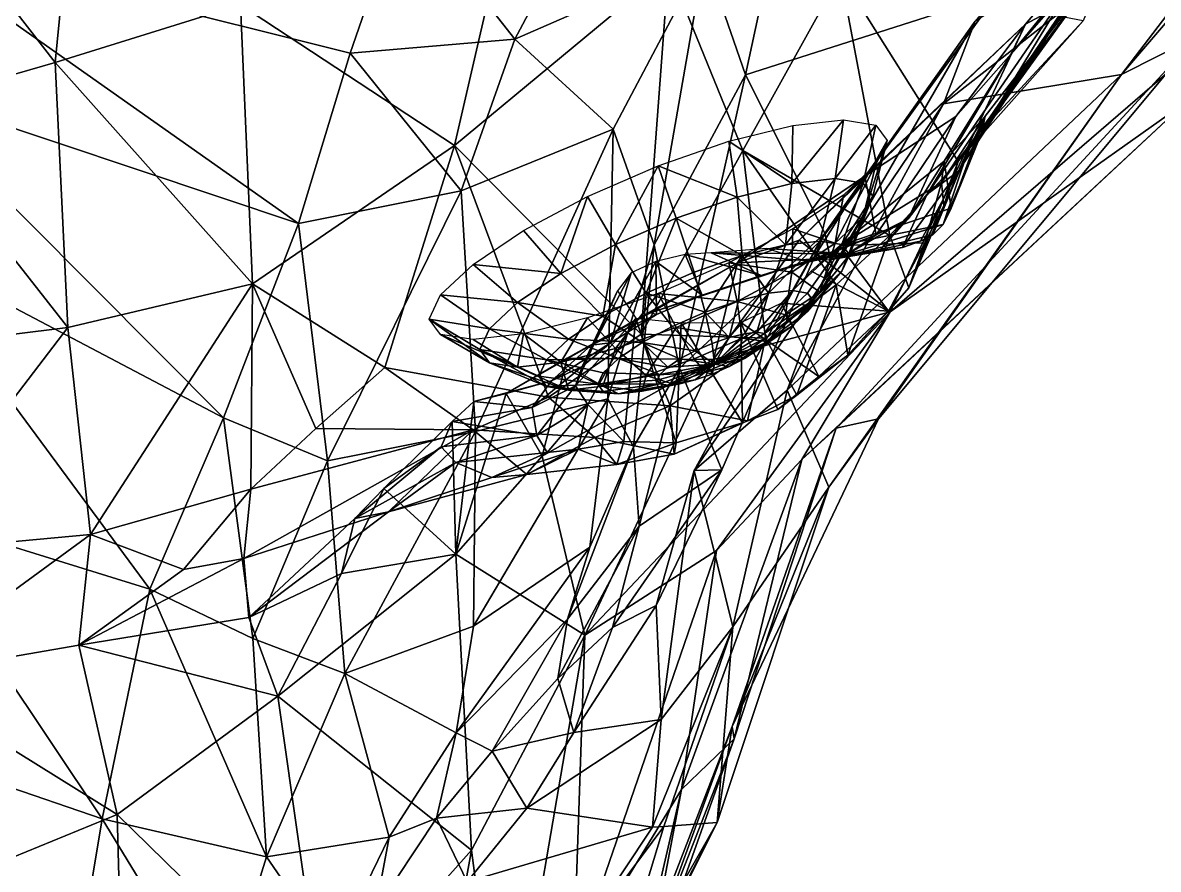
# Model space of a CAD drawing. Extents: x -0.63 to 0.63, y -0.8 to 0.34.
# Drawn here: x 0.0147 to 0.1462, y -0.6389 to -0.5408 of the extents above; entities that cross this region are included whole.
import ezdxf

# ---------------------------------------------------------------- set-up
doc = ezdxf.new("R2010")
doc.units = 0
doc.layers.add('BEAR_KDK$LWO', color=1, linetype='CONTINUOUS')

msp = doc.modelspace()

# ---------------------------------------------------------------- linework, layer by layer
at = {"layer": 'BEAR_KDK$LWO'}
for points in [[(0.19766, -0.47374, 2.24712), (0.15072, -0.54236, 2.24866), (0.14192, -0.5468, 2.21609)], [(0.14192, -0.5468, 2.21609), (0.17534, -0.50775, 2.19099), (0.19766, -0.47374, 2.24712)], [(0.11513, -0.57429, 2.3017), (0.19125, -0.50853, 2.31884), (0.13081, -0.54095, 2.3474)], [(0.19125, -0.50853, 2.31884), (0.11513, -0.57429, 2.3017), (0.14933, -0.55003, 2.28002)], [(0.12131, -0.55017, 2.19225), (0.12499, -0.54062, 2.17196), (0.17534, -0.50775, 2.19099)], [(0.17534, -0.50775, 2.19099), (0.14192, -0.5468, 2.21609), (0.12131, -0.55017, 2.19225)], [(0.19125, -0.50853, 2.31884), (0.15717, -0.50984, 2.36298), (0.13081, -0.54095, 2.3474)], [(0.15717, -0.50984, 2.36298), (0.12915, -0.54438, 2.36868), (0.13081, -0.54095, 2.3474)], [(0.13606, -0.53644, 2.37814), (0.12915, -0.54438, 2.36868), (0.15717, -0.50984, 2.36298)], [(0.01843, -0.5454, 2.48072), (0.02141, -0.51514, 2.50088), (0, -0.52161, 2.49928)], [(0.02141, -0.51514, 2.50088), (0.01843, -0.5454, 2.48072), (0.0399, -0.53873, 2.47842)], [(0.0984, -0.54683, 2.14132), (0.09365, -0.53306, 2.12973), (0.10479, -0.5171, 2.12966)], [(0.0984, -0.54683, 2.14132), (0.10479, -0.5171, 2.12966), (0.12752, -0.53748, 2.15628)], [(0, -0.52161, 2.49928), (0, -0.55071, 2.47884), (0.01843, -0.5454, 2.48072)], [(0.08237, -0.52255, 2.12134), (0.07165, -0.54268, 2.12204), (0.05883, -0.52631, 2.11557)], [(0.07165, -0.54268, 2.12204), (0.08237, -0.52255, 2.12134), (0.09365, -0.53306, 2.12973)], [(0.05258, -0.54432, 2.11669), (0, -0.53116, 2.10951), (0.05883, -0.52631, 2.11557)], [(0.07165, -0.54268, 2.12204), (0.05258, -0.54432, 2.11669), (0.05883, -0.52631, 2.11557)], [(0.06467, -0.555, 2.45402), (0.07084, -0.52819, 2.47887), (0.0399, -0.53873, 2.47842)], [(0.07084, -0.52819, 2.47887), (0.06467, -0.555, 2.45402), (0.08947, -0.53443, 2.46115)], [(0, -0.53116, 2.10951), (0.05258, -0.54432, 2.11669), (0.04662, -0.56404, 2.11686)], [(0, -0.54844, 2.11196), (0, -0.53116, 2.10951), (0.04662, -0.56404, 2.11686)], [(0.1402, -0.53189, 2.38998), (0.12305, -0.55798, 2.38154), (0.13606, -0.53644, 2.37814)], [(0.12424, -0.55532, 2.38589), (0.12305, -0.55798, 2.38154), (0.1402, -0.53189, 2.38998)], [(0.12571, -0.55358, 2.39007), (0.12424, -0.55532, 2.38589), (0.1402, -0.53189, 2.38998)], [(0.14065, -0.53279, 2.40131), (0.12571, -0.55358, 2.39007), (0.1402, -0.53189, 2.38998)], [(0.07165, -0.54268, 2.12204), (0.09365, -0.53306, 2.12973), (0.08305, -0.55311, 2.12765)], [(0.09365, -0.53306, 2.12973), (0.0878, -0.56651, 2.13776), (0.08305, -0.55311, 2.12765)], [(0.0878, -0.56651, 2.13776), (0.09365, -0.53306, 2.12973), (0.0984, -0.54683, 2.14132)], [(0.12485, -0.5542, 2.39931), (0.12615, -0.55163, 2.39475), (0.14065, -0.53279, 2.40131)], [(0.13747, -0.54056, 2.41864), (0.12485, -0.5542, 2.39931), (0.14065, -0.53279, 2.40131)], [(0.12615, -0.55163, 2.39475), (0.12571, -0.55358, 2.39007), (0.14065, -0.53279, 2.40131)], [(0.08628, -0.57688, 2.42919), (0.08947, -0.53443, 2.46115), (0.06467, -0.555, 2.45402)], [(0.08947, -0.53443, 2.46115), (0.08628, -0.57688, 2.42919), (0.09809, -0.55558, 2.43745)], [(0.09809, -0.55558, 2.43745), (0.10938, -0.53518, 2.44533), (0.08947, -0.53443, 2.46115)], [(0.11508, -0.56546, 2.41861), (0.10938, -0.53518, 2.44533), (0.09809, -0.55558, 2.43745)], [(0.10938, -0.53518, 2.44533), (0.123, -0.55687, 2.42068), (0.13747, -0.54056, 2.41864)], [(0.10938, -0.53518, 2.44533), (0.11508, -0.56546, 2.41861), (0.123, -0.55687, 2.42068)], [(0.13606, -0.53644, 2.37814), (0.11942, -0.56064, 2.37707), (0.12915, -0.54438, 2.36868)], [(0.12305, -0.55798, 2.38154), (0.11942, -0.56064, 2.37707), (0.13606, -0.53644, 2.37814)], [(0.0984, -0.54683, 2.14132), (0.12752, -0.53748, 2.15628), (0.10758, -0.56517, 2.15971)], [(0.12752, -0.53748, 2.15628), (0.12499, -0.54062, 2.17196), (0.10758, -0.56517, 2.15971)], [(0.04128, -0.57105, 2.45305), (0.0399, -0.53873, 2.47842), (0.01843, -0.5454, 2.48072)], [(0.0399, -0.53873, 2.47842), (0.04128, -0.57105, 2.45305), (0.06467, -0.555, 2.45402)], [(0.1046, -0.56597, 2.34053), (0.11513, -0.57429, 2.3017), (0.13081, -0.54095, 2.3474)], [(0.13081, -0.54095, 2.3474), (0.11221, -0.55857, 2.35319), (0.1046, -0.56597, 2.34053)], [(0.10847, -0.56922, 2.1731), (0.10758, -0.56517, 2.15971), (0.12499, -0.54062, 2.17196)], [(0.12131, -0.55017, 2.19225), (0.10847, -0.56922, 2.1731), (0.12499, -0.54062, 2.17196)], [(0.12274, -0.55167, 2.36084), (0.11221, -0.55857, 2.35319), (0.13081, -0.54095, 2.3474)], [(0.12915, -0.54438, 2.36868), (0.12274, -0.55167, 2.36084), (0.13081, -0.54095, 2.3474)], [(0.12485, -0.5542, 2.39931), (0.13747, -0.54056, 2.41864), (0.123, -0.55687, 2.42068)], [(0.06544, -0.56025, 2.12065), (0.05258, -0.54432, 2.11669), (0.07165, -0.54268, 2.12204)], [(0.06544, -0.56025, 2.12065), (0.07165, -0.54268, 2.12204), (0.08305, -0.55311, 2.12765)], [(0.1089, -0.58777, 2.24902), (0.15072, -0.54236, 2.24866), (0.14933, -0.55003, 2.28002)], [(0.1089, -0.58777, 2.24902), (0.11377, -0.58668, 2.22668), (0.15072, -0.54236, 2.24866)], [(0.14192, -0.5468, 2.21609), (0.15072, -0.54236, 2.24866), (0.11377, -0.58668, 2.22668)], [(0.05258, -0.54432, 2.11669), (0.06544, -0.56025, 2.12065), (0.04662, -0.56404, 2.11686)], [(0.12915, -0.54438, 2.36868), (0.11721, -0.56352, 2.372), (0.12274, -0.55167, 2.36084)], [(0.11942, -0.56064, 2.37707), (0.11721, -0.56352, 2.372), (0.12915, -0.54438, 2.36868)], [(0.0199, -0.57611, 2.45688), (0.01843, -0.5454, 2.48072), (0, -0.55071, 2.47884)], [(0.01843, -0.5454, 2.48072), (0.0199, -0.57611, 2.45688), (0.04128, -0.57105, 2.45305)], [(0.0878, -0.56651, 2.13776), (0.0984, -0.54683, 2.14132), (0.09075, -0.58083, 2.14621)], [(0.09075, -0.58083, 2.14621), (0.0984, -0.54683, 2.14132), (0.10758, -0.56517, 2.15971)], [(0.10805, -0.5946, 2.20146), (0.10321, -0.58336, 2.18603), (0.14192, -0.5468, 2.21609)], [(0.10321, -0.58336, 2.18603), (0.12131, -0.55017, 2.19225), (0.14192, -0.5468, 2.21609)], [(0.11377, -0.58668, 2.22668), (0.10805, -0.5946, 2.20146), (0.14192, -0.5468, 2.21609)], [(0.03793, -0.58658, 2.11825), (0, -0.54844, 2.11196), (0.04662, -0.56404, 2.11686)], [(0, -0.56659, 2.11346), (0, -0.54844, 2.11196), (0.03793, -0.58658, 2.11825)], [(0, -0.55071, 2.47884), (0, -0.57856, 2.45616), (0.0199, -0.57611, 2.45688)], [(0.10847, -0.56922, 2.1731), (0.12131, -0.55017, 2.19225), (0.10321, -0.58336, 2.18603)], [(0.1049, -0.5914, 2.26889), (0.14933, -0.55003, 2.28002), (0.11513, -0.57429, 2.3017)], [(0.14933, -0.55003, 2.28002), (0.1049, -0.5914, 2.26889), (0.1089, -0.58777, 2.24902)], [(0.10374, -0.55941, 2.37388), (0.10386, -0.5527, 2.37228), (0.10973, -0.55205, 2.379)], [(0.10973, -0.55205, 2.379), (0.10878, -0.55885, 2.37965), (0.10374, -0.55941, 2.37388)], [(0.10878, -0.55885, 2.37965), (0.10973, -0.55205, 2.379), (0.11349, -0.55264, 2.3871)], [(0.12274, -0.55167, 2.36084), (0.11352, -0.56535, 2.36642), (0.11221, -0.55857, 2.35319)], [(0.11721, -0.56352, 2.372), (0.11352, -0.56535, 2.36642), (0.12274, -0.55167, 2.36084)], [(0.12108, -0.5593, 2.39663), (0.12138, -0.55684, 2.39512), (0.12615, -0.55163, 2.39475)], [(0.12485, -0.5542, 2.39931), (0.12108, -0.5593, 2.39663), (0.12615, -0.55163, 2.39475)], [(0.12138, -0.55684, 2.39512), (0.12219, -0.56229, 2.39091), (0.12615, -0.55163, 2.39475)], [(0.12615, -0.55163, 2.39475), (0.12219, -0.56229, 2.39091), (0.12571, -0.55358, 2.39007)], [(0.0671, -0.58815, 2.12645), (0.06544, -0.56025, 2.12065), (0.08305, -0.55311, 2.12765)], [(0.08242, -0.58436, 2.13373), (0.0671, -0.58815, 2.12645), (0.08305, -0.55311, 2.12765)], [(0.0878, -0.56651, 2.13776), (0.08242, -0.58436, 2.13373), (0.08305, -0.55311, 2.12765)], [(0.10386, -0.5527, 2.37228), (0.10374, -0.55941, 2.37388), (0.09647, -0.55453, 2.36758)], [(0.11349, -0.55264, 2.3871), (0.11201, -0.55936, 2.38659), (0.10878, -0.55885, 2.37965)], [(0.11201, -0.55936, 2.38659), (0.11349, -0.55264, 2.3871), (0.11479, -0.55442, 2.39577)], [(0.12571, -0.55358, 2.39007), (0.12127, -0.56417, 2.38817), (0.12424, -0.55532, 2.38589)], [(0.12219, -0.56229, 2.39091), (0.12127, -0.56417, 2.38817), (0.12571, -0.55358, 2.39007)], [(0.08828, -0.55737, 2.36537), (0.09647, -0.55453, 2.36758), (0.0974, -0.56099, 2.36985)], [(0.10374, -0.55941, 2.37388), (0.0974, -0.56099, 2.36985), (0.09647, -0.55453, 2.36758)], [(0.11201, -0.56329, 2.40124), (0.11312, -0.56089, 2.39403), (0.11479, -0.55442, 2.39577)], [(0.11349, -0.55721, 2.40417), (0.11201, -0.56329, 2.40124), (0.11479, -0.55442, 2.39577)], [(0.11479, -0.55442, 2.39577), (0.11312, -0.56089, 2.39403), (0.11201, -0.55936, 2.38659)], [(0.12108, -0.5593, 2.39663), (0.12485, -0.5542, 2.39931), (0.12137, -0.562, 2.3993)], [(0.123, -0.55687, 2.42068), (0.12137, -0.562, 2.3993), (0.12485, -0.5542, 2.39931)], [(0.05662, -0.58075, 2.41959), (0.06467, -0.555, 2.45402), (0.04128, -0.57105, 2.45305)], [(0.05662, -0.58075, 2.41959), (0.07556, -0.58419, 2.41798), (0.06467, -0.555, 2.45402)], [(0.07556, -0.58419, 2.41798), (0.08628, -0.57688, 2.42919), (0.06467, -0.555, 2.45402)], [(0.1007, -0.57732, 2.4193), (0.09809, -0.55558, 2.43745), (0.08628, -0.57688, 2.42919)], [(0.09809, -0.55558, 2.43745), (0.10889, -0.57117, 2.41809), (0.11508, -0.56546, 2.41861)], [(0.09809, -0.55558, 2.43745), (0.1007, -0.57732, 2.4193), (0.10889, -0.57117, 2.41809)], [(0.12424, -0.55532, 2.38589), (0.12009, -0.56538, 2.38552), (0.12305, -0.55798, 2.38154)], [(0.12127, -0.56417, 2.38817), (0.12009, -0.56538, 2.38552), (0.12424, -0.55532, 2.38589)], [(0.08334, -0.56647, 2.36838), (0.08009, -0.56093, 2.36587), (0.08828, -0.55737, 2.36537)], [(0.08828, -0.55737, 2.36537), (0.09037, -0.56342, 2.36795), (0.08334, -0.56647, 2.36838)], [(0.0974, -0.56099, 2.36985), (0.09037, -0.56342, 2.36795), (0.08828, -0.55737, 2.36537)], [(0.10878, -0.56632, 2.40751), (0.11201, -0.56329, 2.40124), (0.11349, -0.55721, 2.40417)], [(0.10973, -0.56075, 2.41147), (0.10878, -0.56632, 2.40751), (0.11349, -0.55721, 2.40417)], [(0.12219, -0.56229, 2.39091), (0.12138, -0.55684, 2.39512), (0.1093, -0.56661, 2.38844)], [(0.12138, -0.55684, 2.39512), (0.12108, -0.5593, 2.39663), (0.1093, -0.56661, 2.38844)], [(0.1173, -0.5715, 2.39895), (0.123, -0.55687, 2.42068), (0.11508, -0.56546, 2.41861)], [(0.123, -0.55687, 2.42068), (0.1173, -0.5715, 2.39895), (0.12137, -0.562, 2.3993)], [(0.11221, -0.55857, 2.35319), (0.10617, -0.56819, 2.36207), (0.09744, -0.56861, 2.34659)], [(0.11221, -0.55857, 2.35319), (0.09744, -0.56861, 2.34659), (0.1046, -0.56597, 2.34053)], [(0.10302, -0.56652, 2.37627), (0.10374, -0.55941, 2.37388), (0.10878, -0.55885, 2.37965)], [(0.10878, -0.55885, 2.37965), (0.107, -0.56608, 2.38083), (0.10302, -0.56652, 2.37627)], [(0.11352, -0.56535, 2.36642), (0.10617, -0.56819, 2.36207), (0.11221, -0.55857, 2.35319)], [(0.107, -0.56608, 2.38083), (0.10878, -0.55885, 2.37965), (0.11201, -0.55936, 2.38659)], [(0.12305, -0.55798, 2.38154), (0.11657, -0.56682, 2.38099), (0.11942, -0.56064, 2.37707)], [(0.11864, -0.56608, 2.3834), (0.11657, -0.56682, 2.38099), (0.12305, -0.55798, 2.38154)], [(0.12009, -0.56538, 2.38552), (0.11864, -0.56608, 2.3834), (0.12305, -0.55798, 2.38154)], [(0.10374, -0.55941, 2.37388), (0.10302, -0.56652, 2.37627), (0.0974, -0.56099, 2.36985)], [(0.11201, -0.55936, 2.38659), (0.10955, -0.56649, 2.38632), (0.107, -0.56608, 2.38083)], [(0.12108, -0.5593, 2.39663), (0.11915, -0.56631, 2.39584), (0.1093, -0.56661, 2.38844)], [(0.10955, -0.56649, 2.38632), (0.11201, -0.55936, 2.38659), (0.11312, -0.56089, 2.39403)], [(0.12137, -0.562, 2.3993), (0.11915, -0.56631, 2.39584), (0.12108, -0.5593, 2.39663)], [(0.06544, -0.56025, 2.12065), (0.04997, -0.59154, 2.12146), (0.04662, -0.56404, 2.11686)], [(0.04997, -0.59154, 2.12146), (0.06544, -0.56025, 2.12065), (0.0671, -0.58815, 2.12645)], [(0.077, -0.56985, 2.37108), (0.07269, -0.56486, 2.36902), (0.08009, -0.56093, 2.36587)], [(0.08009, -0.56093, 2.36587), (0.08334, -0.56647, 2.36838), (0.077, -0.56985, 2.37108)], [(0.0974, -0.56099, 2.36985), (0.098, -0.56777, 2.37308), (0.09037, -0.56342, 2.36795)], [(0.10302, -0.56652, 2.37627), (0.098, -0.56777, 2.37308), (0.0974, -0.56099, 2.36985)], [(0.10878, -0.56632, 2.40751), (0.10973, -0.56075, 2.41147), (0.10386, -0.56467, 2.41697)], [(0.10955, -0.56959, 2.39791), (0.11044, -0.56769, 2.39221), (0.11312, -0.56089, 2.39403)], [(0.11201, -0.56329, 2.40124), (0.10955, -0.56959, 2.39791), (0.11312, -0.56089, 2.39403)], [(0.11312, -0.56089, 2.39403), (0.11044, -0.56769, 2.39221), (0.10955, -0.56649, 2.38632)], [(0.11942, -0.56064, 2.37707), (0.11381, -0.56731, 2.37799), (0.11721, -0.56352, 2.372)], [(0.11657, -0.56682, 2.38099), (0.11381, -0.56731, 2.37799), (0.11942, -0.56064, 2.37707)], [(0.12127, -0.56417, 2.38817), (0.12219, -0.56229, 2.39091), (0.1093, -0.56661, 2.38844)], [(0.11915, -0.56631, 2.39584), (0.12137, -0.562, 2.3993), (0.1173, -0.5715, 2.39895)], [(0.04997, -0.59154, 2.12146), (0.03793, -0.58658, 2.11825), (0.04662, -0.56404, 2.11686)], [(0.08688, -0.57211, 2.37192), (0.08334, -0.56647, 2.36838), (0.09037, -0.56342, 2.36795)], [(0.09037, -0.56342, 2.36795), (0.09244, -0.56969, 2.37158), (0.08688, -0.57211, 2.37192)], [(0.098, -0.56777, 2.37308), (0.09244, -0.56969, 2.37158), (0.09037, -0.56342, 2.36795)], [(0.107, -0.57199, 2.40287), (0.10955, -0.56959, 2.39791), (0.11201, -0.56329, 2.40124)], [(0.10878, -0.56632, 2.40751), (0.107, -0.57199, 2.40287), (0.11201, -0.56329, 2.40124)], [(0.12127, -0.56417, 2.38817), (0.1093, -0.56661, 2.38844), (0.10809, -0.56826, 2.38522)], [(0.12009, -0.56538, 2.38552), (0.12127, -0.56417, 2.38817), (0.10809, -0.56826, 2.38522)], [(0.11721, -0.56352, 2.372), (0.11022, -0.56757, 2.37493), (0.11352, -0.56535, 2.36642)], [(0.11381, -0.56731, 2.37799), (0.11022, -0.56757, 2.37493), (0.11721, -0.56352, 2.372)], [(0.07269, -0.56486, 2.36902), (0.077, -0.56985, 2.37108), (0.06683, -0.56879, 2.37452)], [(0.09563, -0.59258, 2.15672), (0.09075, -0.58083, 2.14621), (0.10758, -0.56517, 2.15971)], [(0.10758, -0.56517, 2.15971), (0.10847, -0.56922, 2.1731), (0.09243, -0.59269, 2.16481)], [(0.09563, -0.59258, 2.15672), (0.10758, -0.56517, 2.15971), (0.09243, -0.59269, 2.16481)], [(0.10374, -0.56969, 2.41223), (0.10386, -0.56467, 2.41697), (0.09647, -0.56861, 2.42012)], [(0.10386, -0.56467, 2.41697), (0.10374, -0.56969, 2.41223), (0.10878, -0.56632, 2.40751)], [(0.11352, -0.56535, 2.36642), (0.10605, -0.56841, 2.37223), (0.10617, -0.56819, 2.36207)], [(0.11022, -0.56757, 2.37493), (0.10605, -0.56841, 2.37223), (0.11352, -0.56535, 2.36642)], [(0.11864, -0.56608, 2.3834), (0.12009, -0.56538, 2.38552), (0.10809, -0.56826, 2.38522)], [(0.11024, -0.57929, 2.39912), (0.11508, -0.56546, 2.41861), (0.10889, -0.57117, 2.41809)], [(0.11508, -0.56546, 2.41861), (0.11024, -0.57929, 2.39912), (0.1173, -0.5715, 2.39895)], [(0, -0.56659, 2.11346), (0.03793, -0.58658, 2.11825), (0.02941, -0.60641, 2.11962)], [(0, -0.59732, 2.11389), (0, -0.56659, 2.11346), (0.02941, -0.60641, 2.11962)], [(0.08186, -0.57478, 2.37406), (0.077, -0.56985, 2.37108), (0.08334, -0.56647, 2.36838)], [(0.08334, -0.56647, 2.36838), (0.08688, -0.57211, 2.37192), (0.08186, -0.57478, 2.37406)], [(0.08541, -0.58993, 2.14208), (0.08242, -0.58436, 2.13373), (0.0878, -0.56651, 2.13776)], [(0.08541, -0.58993, 2.14208), (0.0878, -0.56651, 2.13776), (0.09075, -0.58083, 2.14621)], [(0.09467, -0.5798, 2.33329), (0.11513, -0.57429, 2.3017), (0.1046, -0.56597, 2.34053)], [(0.09467, -0.5798, 2.33329), (0.1046, -0.56597, 2.34053), (0.09744, -0.56861, 2.34659)], [(0.10302, -0.56652, 2.37627), (0.10105, -0.57214, 2.37977), (0.098, -0.56777, 2.37308)], [(0.10105, -0.57214, 2.37977), (0.10302, -0.56652, 2.37627), (0.107, -0.56608, 2.38083)], [(0.107, -0.56608, 2.38083), (0.10381, -0.57183, 2.38293), (0.10105, -0.57214, 2.37977)], [(0.107, -0.57199, 2.40287), (0.10878, -0.56632, 2.40751), (0.10374, -0.56969, 2.41223)], [(0.10381, -0.57183, 2.38293), (0.107, -0.56608, 2.38083), (0.10955, -0.56649, 2.38632)], [(0.10955, -0.56649, 2.38632), (0.10558, -0.57211, 2.38673), (0.10381, -0.57183, 2.38293)], [(0.10619, -0.57295, 2.3908), (0.10558, -0.57211, 2.38673), (0.10955, -0.56649, 2.38632)], [(0.11495, -0.57422, 2.39595), (0.106, -0.56956, 2.38972), (0.1093, -0.56661, 2.38844)], [(0.11044, -0.56769, 2.39221), (0.10619, -0.57295, 2.3908), (0.10955, -0.56649, 2.38632)], [(0.11657, -0.56682, 2.38099), (0.11864, -0.56608, 2.3834), (0.10809, -0.56826, 2.38522)], [(0.11915, -0.56631, 2.39584), (0.11495, -0.57422, 2.39595), (0.1093, -0.56661, 2.38844)], [(0.1173, -0.5715, 2.39895), (0.11495, -0.57422, 2.39595), (0.11915, -0.56631, 2.39584)], [(0.09138, -0.56763, 2.3783), (0.08799, -0.56847, 2.37823), (0.09338, -0.57234, 2.36889)], [(0.09441, -0.56744, 2.37883), (0.09138, -0.56763, 2.3783), (0.1002, -0.57009, 2.37015)], [(0.09338, -0.57234, 2.36889), (0.1002, -0.57009, 2.37015), (0.09138, -0.56763, 2.3783)], [(0.09373, -0.57433, 2.37653), (0.09244, -0.56969, 2.37158), (0.098, -0.56777, 2.37308)], [(0.098, -0.56777, 2.37308), (0.09758, -0.573, 2.37756), (0.09373, -0.57433, 2.37653)], [(0.11022, -0.56757, 2.37493), (0.10084, -0.56694, 2.38022), (0.09441, -0.56744, 2.37883)], [(0.1002, -0.57009, 2.37015), (0.10605, -0.56841, 2.37223), (0.09441, -0.56744, 2.37883)], [(0.10605, -0.56841, 2.37223), (0.11022, -0.56757, 2.37493), (0.09441, -0.56744, 2.37883)], [(0.10105, -0.57214, 2.37977), (0.09758, -0.573, 2.37756), (0.098, -0.56777, 2.37308)], [(0.10497, -0.5683, 2.38227), (0.10084, -0.56694, 2.38022), (0.11022, -0.56757, 2.37493)], [(0.11381, -0.56731, 2.37799), (0.11657, -0.56682, 2.38099), (0.10497, -0.5683, 2.38227)], [(0.10809, -0.56826, 2.38522), (0.10497, -0.5683, 2.38227), (0.11657, -0.56682, 2.38099)], [(0.11022, -0.56757, 2.37493), (0.11381, -0.56731, 2.37799), (0.10497, -0.5683, 2.38227)], [(0.10619, -0.57295, 2.3908), (0.11044, -0.56769, 2.39221), (0.10955, -0.56959, 2.39791)], [(0.06683, -0.56879, 2.37452), (0.07196, -0.57322, 2.3758), (0.06306, -0.57232, 2.38182)], [(0.077, -0.56985, 2.37108), (0.07196, -0.57322, 2.3758), (0.06683, -0.56879, 2.37452)], [(0.07772, -0.57964, 2.34684), (0.09744, -0.56861, 2.34659), (0.08737, -0.5744, 2.35807)], [(0.09744, -0.56861, 2.34659), (0.07772, -0.57964, 2.34684), (0.09467, -0.5798, 2.33329)], [(0.08799, -0.56847, 2.37823), (0.08513, -0.56976, 2.37876), (0.08275, -0.57789, 2.37016)], [(0.08275, -0.57789, 2.37016), (0.08807, -0.57461, 2.36852), (0.08799, -0.56847, 2.37823)], [(0.10617, -0.56819, 2.36207), (0.08737, -0.5744, 2.35807), (0.09744, -0.56861, 2.34659)], [(0.10617, -0.56819, 2.36207), (0.09338, -0.57234, 2.36889), (0.08737, -0.5744, 2.35807)], [(0.08807, -0.57461, 2.36852), (0.09338, -0.57234, 2.36889), (0.08799, -0.56847, 2.37823)], [(0.0974, -0.57307, 2.41493), (0.09647, -0.56861, 2.42012), (0.08828, -0.57217, 2.42062)], [(0.10847, -0.56922, 2.1731), (0.10321, -0.58336, 2.18603), (0.09243, -0.59269, 2.16481)], [(0.1002, -0.57009, 2.37015), (0.09338, -0.57234, 2.36889), (0.10617, -0.56819, 2.36207)], [(0.09647, -0.56861, 2.42012), (0.0974, -0.57307, 2.41493), (0.10374, -0.56969, 2.41223)], [(0.10605, -0.56841, 2.37223), (0.1002, -0.57009, 2.37015), (0.10617, -0.56819, 2.36207)], [(0.077, -0.56985, 2.37108), (0.08186, -0.57478, 2.37406), (0.07196, -0.57322, 2.3758)], [(0.08513, -0.56976, 2.37876), (0.08355, -0.57186, 2.38044), (0.07947, -0.58061, 2.37563)], [(0.07947, -0.58061, 2.37563), (0.08275, -0.57789, 2.37016), (0.08513, -0.56976, 2.37876)], [(0.09244, -0.56969, 2.37158), (0.09373, -0.57433, 2.37653), (0.08688, -0.57211, 2.37192)], [(0.10302, -0.57465, 2.4066), (0.10374, -0.56969, 2.41223), (0.0974, -0.57307, 2.41493)], [(0.1025, -0.57329, 2.39038), (0.106, -0.56956, 2.38972), (0.11495, -0.57422, 2.39595)], [(0.10374, -0.56969, 2.41223), (0.10302, -0.57465, 2.4066), (0.107, -0.57199, 2.40287)], [(0.10381, -0.57592, 2.39818), (0.10558, -0.57426, 2.39475), (0.10955, -0.56959, 2.39791)], [(0.107, -0.57199, 2.40287), (0.10381, -0.57592, 2.39818), (0.10955, -0.56959, 2.39791)], [(0.10955, -0.56959, 2.39791), (0.10558, -0.57426, 2.39475), (0.10619, -0.57295, 2.3908)], [(0.04128, -0.57105, 2.45305), (0.0199, -0.57611, 2.45688), (0.02251, -0.60009, 2.41885)], [(0.04111, -0.59484, 2.41179), (0.04128, -0.57105, 2.45305), (0.02251, -0.60009, 2.41885)], [(0.04111, -0.59484, 2.41179), (0.04864, -0.58779, 2.41608), (0.04128, -0.57105, 2.45305)], [(0.04864, -0.58779, 2.41608), (0.05662, -0.58075, 2.41959), (0.04128, -0.57105, 2.45305)], [(0.08355, -0.57186, 2.38044), (0.08569, -0.57501, 2.3835), (0.07871, -0.58285, 2.37991)], [(0.07871, -0.58285, 2.37991), (0.07947, -0.58061, 2.37563), (0.08355, -0.57186, 2.38044)], [(0.10381, -0.57183, 2.38293), (0.09968, -0.57666, 2.38563), (0.10105, -0.57214, 2.37977)], [(0.10059, -0.57681, 2.38757), (0.09968, -0.57666, 2.38563), (0.10381, -0.57183, 2.38293)], [(0.10558, -0.57211, 2.38673), (0.10059, -0.57681, 2.38757), (0.10381, -0.57183, 2.38293)], [(0.10432, -0.58396, 2.40152), (0.10889, -0.57117, 2.41809), (0.1007, -0.57732, 2.4193)], [(0.10381, -0.57592, 2.39818), (0.107, -0.57199, 2.40287), (0.10302, -0.57465, 2.4066)], [(0.10889, -0.57117, 2.41809), (0.10432, -0.58396, 2.40152), (0.11024, -0.57929, 2.39912)], [(0.11495, -0.57422, 2.39595), (0.1173, -0.5715, 2.39895), (0.11024, -0.57929, 2.39912)], [(0.06306, -0.57232, 2.38182), (0.06873, -0.57625, 2.38207), (0.06176, -0.57512, 2.39022)], [(0.07196, -0.57322, 2.3758), (0.06873, -0.57625, 2.38207), (0.06306, -0.57232, 2.38182)], [(0.07196, -0.57322, 2.3758), (0.07788, -0.57744, 2.37779), (0.06873, -0.57625, 2.38207)], [(0.08186, -0.57478, 2.37406), (0.07788, -0.57744, 2.37779), (0.07196, -0.57322, 2.3758)], [(0.08009, -0.575, 2.41841), (0.08334, -0.57855, 2.41346), (0.08828, -0.57217, 2.42062)], [(0.08641, -0.57785, 2.37824), (0.08186, -0.57478, 2.37406), (0.08688, -0.57211, 2.37192)], [(0.08334, -0.57855, 2.41346), (0.09037, -0.57612, 2.41536), (0.08828, -0.57217, 2.42062)], [(0.08688, -0.57211, 2.37192), (0.08988, -0.576, 2.37676), (0.08641, -0.57785, 2.37824)], [(0.09373, -0.57433, 2.37653), (0.08988, -0.576, 2.37676), (0.08688, -0.57211, 2.37192)], [(0.09338, -0.57234, 2.36889), (0.08807, -0.57461, 2.36852), (0.08737, -0.5744, 2.35807)], [(0.08828, -0.57217, 2.42062), (0.09037, -0.57612, 2.41536), (0.0974, -0.57307, 2.41493)], [(0.09037, -0.57612, 2.41536), (0.098, -0.57732, 2.40874), (0.0974, -0.57307, 2.41493)], [(0.09373, -0.57433, 2.37653), (0.09758, -0.573, 2.37756), (0.0965, -0.57726, 2.38289)], [(0.0965, -0.57726, 2.38289), (0.09758, -0.573, 2.37756), (0.10105, -0.57214, 2.37977)], [(0.10105, -0.57214, 2.37977), (0.09827, -0.57682, 2.38401), (0.0965, -0.57726, 2.38289)], [(0.0974, -0.57307, 2.41493), (0.098, -0.57732, 2.40874), (0.10302, -0.57465, 2.4066)], [(0.09786, -0.57554, 2.39019), (0.1025, -0.57329, 2.39038), (0.10687, -0.58177, 2.39731)], [(0.09968, -0.57666, 2.38563), (0.09827, -0.57682, 2.38401), (0.10105, -0.57214, 2.37977)], [(0.10059, -0.57681, 2.38757), (0.10558, -0.57211, 2.38673), (0.10619, -0.57295, 2.3908)], [(0.10059, -0.5779, 2.39167), (0.1009, -0.57723, 2.38965), (0.10619, -0.57295, 2.3908)], [(0.10558, -0.57426, 2.39475), (0.10059, -0.5779, 2.39167), (0.10619, -0.57295, 2.3908)], [(0.10619, -0.57295, 2.3908), (0.1009, -0.57723, 2.38965), (0.10059, -0.57681, 2.38757)], [(0.11495, -0.57422, 2.39595), (0.10687, -0.58177, 2.39731), (0.1025, -0.57329, 2.39038)], [(0.08737, -0.5744, 2.35807), (0.08049, -0.57815, 2.35968), (0.07772, -0.57964, 2.34684)], [(0.11513, -0.57429, 2.3017), (0.09467, -0.5798, 2.33329), (0.07976, -0.61176, 2.32235)], [(0.09501, -0.60196, 2.29502), (0.11513, -0.57429, 2.3017), (0.07976, -0.61176, 2.32235)], [(0.08049, -0.57815, 2.35968), (0.08737, -0.5744, 2.35807), (0.08807, -0.57461, 2.36852)], [(0.08807, -0.57461, 2.36852), (0.08275, -0.57789, 2.37016), (0.08049, -0.57815, 2.35968)], [(0.09256, -0.57879, 2.38248), (0.08988, -0.576, 2.37676), (0.09373, -0.57433, 2.37653)], [(0.09373, -0.57433, 2.37653), (0.09453, -0.57794, 2.38236), (0.09256, -0.57879, 2.38248)], [(0.0965, -0.57726, 2.38289), (0.09453, -0.57794, 2.38236), (0.09373, -0.57433, 2.37653)], [(0.11513, -0.57429, 2.3017), (0.09501, -0.60196, 2.29502), (0.1049, -0.5914, 2.26889)], [(0.10105, -0.57776, 2.40076), (0.10302, -0.57465, 2.4066), (0.098, -0.57732, 2.40874)], [(0.10059, -0.5779, 2.39167), (0.10558, -0.57426, 2.39475), (0.10381, -0.57592, 2.39818)], [(0.10302, -0.57465, 2.4066), (0.10105, -0.57776, 2.40076), (0.10381, -0.57592, 2.39818)], [(0.11024, -0.57929, 2.39912), (0.10687, -0.58177, 2.39731), (0.11495, -0.57422, 2.39595)], [(0.06873, -0.58018, 2.39672), (0.06306, -0.5769, 2.39889), (0.06176, -0.57512, 2.39022)], [(0.06176, -0.57512, 2.39022), (0.06762, -0.57865, 2.38927), (0.06873, -0.58018, 2.39672)], [(0.06873, -0.57625, 2.38207), (0.06762, -0.57865, 2.38927), (0.06176, -0.57512, 2.39022)], [(0.07269, -0.57684, 2.41371), (0.077, -0.58013, 2.40943), (0.08009, -0.575, 2.41841)], [(0.077, -0.58013, 2.40943), (0.08334, -0.57855, 2.41346), (0.08009, -0.575, 2.41841)], [(0.08186, -0.57478, 2.37406), (0.08641, -0.57785, 2.37824), (0.07788, -0.57744, 2.37779)], [(0.08014, -0.58504, 2.38379), (0.07871, -0.58285, 2.37991), (0.08569, -0.57501, 2.3835)], [(0.08429, -0.5893, 2.39057), (0.08014, -0.58504, 2.38379), (0.08569, -0.57501, 2.3835)], [(0.09036, -0.58948, 2.39747), (0.08429, -0.5893, 2.39057), (0.08569, -0.57501, 2.3835)], [(0.08569, -0.57501, 2.3835), (0.09094, -0.57557, 2.38739), (0.09036, -0.58948, 2.39747)], [(0.08988, -0.576, 2.37676), (0.09256, -0.57879, 2.38248), (0.08641, -0.57785, 2.37824)], [(0.09805, -0.58716, 2.39942), (0.09036, -0.58948, 2.39747), (0.09094, -0.57557, 2.38739)], [(0.09094, -0.57557, 2.38739), (0.09786, -0.57554, 2.39019), (0.09805, -0.58716, 2.39942)], [(0.10687, -0.58177, 2.39731), (0.10213, -0.58559, 2.39909), (0.09786, -0.57554, 2.39019)], [(0.10213, -0.58559, 2.39909), (0.09805, -0.58716, 2.39942), (0.09786, -0.57554, 2.39019)], [(0.09827, -0.57969, 2.39474), (0.09968, -0.57875, 2.39342), (0.10381, -0.57592, 2.39818)], [(0.10105, -0.57776, 2.40076), (0.09827, -0.57969, 2.39474), (0.10381, -0.57592, 2.39818)], [(0.10381, -0.57592, 2.39818), (0.09968, -0.57875, 2.39342), (0.10059, -0.5779, 2.39167)], [(0.0199, -0.57611, 2.45688), (0, -0.57856, 2.45616), (0, -0.60216, 2.42448)], [(0.02251, -0.60009, 2.41885), (0.0199, -0.57611, 2.45688), (0, -0.60216, 2.42448)], [(0.07196, -0.58069, 2.40366), (0.06683, -0.57749, 2.40699), (0.06306, -0.5769, 2.39889)], [(0.06306, -0.5769, 2.39889), (0.06873, -0.58018, 2.39672), (0.07196, -0.58069, 2.40366)], [(0.06683, -0.57749, 2.40699), (0.07196, -0.58069, 2.40366), (0.07269, -0.57684, 2.41371)], [(0.06873, -0.57625, 2.38207), (0.07533, -0.57984, 2.38275), (0.06762, -0.57865, 2.38927)], [(0.07788, -0.57744, 2.37779), (0.07533, -0.57984, 2.38275), (0.06873, -0.57625, 2.38207)], [(0.07196, -0.58069, 2.40366), (0.077, -0.58013, 2.40943), (0.07269, -0.57684, 2.41371)], [(0.08966, -0.58516, 2.417), (0.08628, -0.57688, 2.42919), (0.07556, -0.58419, 2.41798)], [(0.08334, -0.57855, 2.41346), (0.08688, -0.58166, 2.40758), (0.09037, -0.57612, 2.41536)], [(0.08628, -0.57688, 2.42919), (0.08966, -0.58516, 2.417), (0.1007, -0.57732, 2.4193)], [(0.08688, -0.58166, 2.40758), (0.09244, -0.57974, 2.40908), (0.09037, -0.57612, 2.41536)], [(0.09862, -0.58692, 2.40272), (0.1007, -0.57732, 2.4193), (0.08966, -0.58516, 2.417)], [(0.09037, -0.57612, 2.41536), (0.09244, -0.57974, 2.40908), (0.098, -0.57732, 2.40874)], [(0.09244, -0.57974, 2.40908), (0.09373, -0.58128, 2.40247), (0.098, -0.57732, 2.40874)], [(0.09373, -0.58128, 2.40247), (0.09758, -0.57961, 2.40224), (0.098, -0.57732, 2.40874)], [(0.09453, -0.57794, 2.38236), (0.0965, -0.57726, 2.38289), (0.0948, -0.58036, 2.38881)], [(0.09827, -0.57682, 2.38401), (0.09968, -0.57666, 2.38563), (0.0948, -0.58036, 2.38881)], [(0.09968, -0.57666, 2.38563), (0.10059, -0.57681, 2.38757), (0.0948, -0.58036, 2.38881)], [(0.10059, -0.57681, 2.38757), (0.1009, -0.57723, 2.38965), (0.0948, -0.58036, 2.38881)], [(0.0965, -0.57726, 2.38289), (0.09827, -0.57682, 2.38401), (0.0948, -0.58036, 2.38881)], [(0.1009, -0.57723, 2.38965), (0.10059, -0.5779, 2.39167), (0.0948, -0.58036, 2.38881)], [(0.098, -0.57732, 2.40874), (0.09758, -0.57961, 2.40224), (0.10105, -0.57776, 2.40076)], [(0.1007, -0.57732, 2.4193), (0.09862, -0.58692, 2.40272), (0.10432, -0.58396, 2.40152)], [(0.07065, -0.58376, 2.35196), (0.07772, -0.57964, 2.34684), (0.08049, -0.57815, 2.35968)], [(0.08049, -0.57815, 2.35968), (0.07591, -0.58227, 2.36446), (0.07065, -0.58376, 2.35196)], [(0.07788, -0.57744, 2.37779), (0.08366, -0.5797, 2.38082), (0.07533, -0.57984, 2.38275)], [(0.07591, -0.58227, 2.36446), (0.08049, -0.57815, 2.35968), (0.08275, -0.57789, 2.37016)], [(0.08275, -0.57789, 2.37016), (0.07947, -0.58061, 2.37563), (0.07591, -0.58227, 2.36446)], [(0.077, -0.58013, 2.40943), (0.08186, -0.58291, 2.40439), (0.08334, -0.57855, 2.41346)], [(0.08641, -0.57785, 2.37824), (0.08366, -0.5797, 2.38082), (0.07788, -0.57744, 2.37779)], [(0.08186, -0.58291, 2.40439), (0.08688, -0.58166, 2.40758), (0.08334, -0.57855, 2.41346)], [(0.08938, -0.58068, 2.38455), (0.08366, -0.5797, 2.38082), (0.08641, -0.57785, 2.37824)], [(0.08641, -0.57785, 2.37824), (0.09079, -0.57974, 2.38323), (0.08938, -0.58068, 2.38455)], [(0.09256, -0.57879, 2.38248), (0.09079, -0.57974, 2.38323), (0.08641, -0.57785, 2.37824)], [(0.09256, -0.57879, 2.38248), (0.09453, -0.57794, 2.38236), (0.0948, -0.58036, 2.38881)], [(0.10059, -0.5779, 2.39167), (0.09968, -0.57875, 2.39342), (0.0948, -0.58036, 2.38881)], [(0.0965, -0.58064, 2.3955), (0.09827, -0.57969, 2.39474), (0.10105, -0.57776, 2.40076)], [(0.09758, -0.57961, 2.40224), (0.0965, -0.58064, 2.3955), (0.10105, -0.57776, 2.40076)], [(0.07533, -0.58295, 2.39433), (0.06873, -0.58018, 2.39672), (0.06762, -0.57865, 2.38927)], [(0.06762, -0.57865, 2.38927), (0.07444, -0.58174, 2.38845), (0.07533, -0.58295, 2.39433)], [(0.07533, -0.57984, 2.38275), (0.07444, -0.58174, 2.38845), (0.06762, -0.57865, 2.38927)], [(0.07772, -0.57964, 2.34684), (0.07065, -0.58376, 2.35196), (0.07484, -0.591, 2.3415)], [(0.07533, -0.57984, 2.38275), (0.08128, -0.58267, 2.3882), (0.07444, -0.58174, 2.38845)], [(0.07484, -0.591, 2.3415), (0.09467, -0.5798, 2.33329), (0.07772, -0.57964, 2.34684)], [(0.07976, -0.61176, 2.32235), (0.09467, -0.5798, 2.33329), (0.07484, -0.591, 2.3415)], [(0.08366, -0.5797, 2.38082), (0.08189, -0.58135, 2.38425), (0.07533, -0.57984, 2.38275)], [(0.07533, -0.57984, 2.38275), (0.08189, -0.58135, 2.38425), (0.08128, -0.58267, 2.3882)], [(0.08848, -0.58153, 2.38631), (0.08189, -0.58135, 2.38425), (0.08366, -0.5797, 2.38082)], [(0.08366, -0.5797, 2.38082), (0.08938, -0.58068, 2.38455), (0.08848, -0.58153, 2.38631)], [(0.09373, -0.58128, 2.40247), (0.09244, -0.57974, 2.40908), (0.08688, -0.58166, 2.40758)], [(0.08938, -0.58068, 2.38455), (0.09079, -0.57974, 2.38323), (0.0948, -0.58036, 2.38881)], [(0.09079, -0.57974, 2.38323), (0.09256, -0.57879, 2.38248), (0.0948, -0.58036, 2.38881)], [(0.0965, -0.58064, 2.3955), (0.09758, -0.57961, 2.40224), (0.09373, -0.58128, 2.40247)], [(0.09968, -0.57875, 2.39342), (0.09827, -0.57969, 2.39474), (0.0948, -0.58036, 2.38881)], [(0.09827, -0.57969, 2.39474), (0.0965, -0.58064, 2.3955), (0.0948, -0.58036, 2.38881)], [(0.10687, -0.58177, 2.39731), (0.11024, -0.57929, 2.39912), (0.10432, -0.58396, 2.40152)], [(0.04864, -0.58779, 2.41608), (0.06683, -0.58796, 2.40327), (0.05662, -0.58075, 2.41959)], [(0.06683, -0.58796, 2.40327), (0.07556, -0.58419, 2.41798), (0.05662, -0.58075, 2.41959)], [(0.07788, -0.58335, 2.39983), (0.07196, -0.58069, 2.40366), (0.06873, -0.58018, 2.39672)], [(0.06873, -0.58018, 2.39672), (0.07533, -0.58295, 2.39433), (0.07788, -0.58335, 2.39983)], [(0.07196, -0.58069, 2.40366), (0.07788, -0.58335, 2.39983), (0.077, -0.58013, 2.40943)], [(0.07366, -0.58538, 2.3714), (0.07591, -0.58227, 2.36446), (0.07947, -0.58061, 2.37563)], [(0.07947, -0.58061, 2.37563), (0.07871, -0.58285, 2.37991), (0.07366, -0.58538, 2.3714)], [(0.07788, -0.58335, 2.39983), (0.08186, -0.58291, 2.40439), (0.077, -0.58013, 2.40943)], [(0.08607, -0.59914, 2.14967), (0.08541, -0.58993, 2.14208), (0.09075, -0.58083, 2.14621)], [(0.09563, -0.59258, 2.15672), (0.08607, -0.59914, 2.14967), (0.09075, -0.58083, 2.14621)], [(0.08848, -0.58263, 2.3904), (0.08817, -0.5822, 2.38832), (0.0948, -0.58036, 2.38881)], [(0.08817, -0.5822, 2.38832), (0.08848, -0.58153, 2.38631), (0.0948, -0.58036, 2.38881)], [(0.08938, -0.58277, 2.39235), (0.08848, -0.58263, 2.3904), (0.0948, -0.58036, 2.38881)], [(0.08848, -0.58153, 2.38631), (0.08938, -0.58068, 2.38455), (0.0948, -0.58036, 2.38881)], [(0.09079, -0.58261, 2.39396), (0.08938, -0.58277, 2.39235), (0.0948, -0.58036, 2.38881)], [(0.09256, -0.58217, 2.39509), (0.09079, -0.58261, 2.39396), (0.0948, -0.58036, 2.38881)], [(0.09453, -0.58149, 2.39562), (0.09256, -0.58217, 2.39509), (0.0948, -0.58036, 2.38881)], [(0.09373, -0.58128, 2.40247), (0.09453, -0.58149, 2.39562), (0.0965, -0.58064, 2.3955)], [(0.0965, -0.58064, 2.3955), (0.09453, -0.58149, 2.39562), (0.0948, -0.58036, 2.38881)], [(0.06691, -0.58466, 2.35824), (0.07065, -0.58376, 2.35196), (0.07591, -0.58227, 2.36446)], [(0.07591, -0.58227, 2.36446), (0.07366, -0.58538, 2.3714), (0.06691, -0.58466, 2.35824)], [(0.07444, -0.58174, 2.38845), (0.08128, -0.58267, 2.3882), (0.07533, -0.58295, 2.39433)], [(0.08189, -0.58135, 2.38425), (0.08848, -0.58153, 2.38631), (0.08128, -0.58267, 2.3882)], [(0.08848, -0.58153, 2.38631), (0.08817, -0.5822, 2.38832), (0.08128, -0.58267, 2.3882)], [(0.08128, -0.58267, 2.3882), (0.08817, -0.5822, 2.38832), (0.08848, -0.58263, 2.3904)], [(0.08186, -0.58291, 2.40439), (0.08641, -0.58348, 2.39923), (0.08688, -0.58166, 2.40758)], [(0.08641, -0.58348, 2.39923), (0.08988, -0.58261, 2.40144), (0.08688, -0.58166, 2.40758)], [(0.09256, -0.58217, 2.39509), (0.08988, -0.58261, 2.40144), (0.08641, -0.58348, 2.39923)], [(0.08641, -0.58348, 2.39923), (0.09079, -0.58261, 2.39396), (0.09256, -0.58217, 2.39509)], [(0.08688, -0.58166, 2.40758), (0.08988, -0.58261, 2.40144), (0.09373, -0.58128, 2.40247)], [(0.08988, -0.58261, 2.40144), (0.09256, -0.58217, 2.39509), (0.09373, -0.58128, 2.40247)], [(0.09256, -0.58217, 2.39509), (0.09453, -0.58149, 2.39562), (0.09373, -0.58128, 2.40247)], [(0.10432, -0.58396, 2.40152), (0.10213, -0.58559, 2.39909), (0.10687, -0.58177, 2.39731)], [(0.06482, -0.60238, 2.34673), (0.07484, -0.591, 2.3415), (0.07065, -0.58376, 2.35196)], [(0.07065, -0.58376, 2.35196), (0.06691, -0.58466, 2.35824), (0.06482, -0.60238, 2.34673)], [(0.0742, -0.58861, 2.3774), (0.07366, -0.58538, 2.3714), (0.07871, -0.58285, 2.37991)], [(0.07871, -0.58285, 2.37991), (0.08014, -0.58504, 2.38379), (0.0742, -0.58861, 2.3774)], [(0.08128, -0.58267, 2.3882), (0.08189, -0.5835, 2.39227), (0.07533, -0.58295, 2.39433)], [(0.08366, -0.58378, 2.39607), (0.07788, -0.58335, 2.39983), (0.07533, -0.58295, 2.39433)], [(0.07533, -0.58295, 2.39433), (0.08189, -0.5835, 2.39227), (0.08366, -0.58378, 2.39607)], [(0.07788, -0.58335, 2.39983), (0.08366, -0.58378, 2.39607), (0.08186, -0.58291, 2.40439)], [(0.08848, -0.58263, 2.3904), (0.08189, -0.5835, 2.39227), (0.08128, -0.58267, 2.3882)], [(0.08366, -0.58378, 2.39607), (0.08641, -0.58348, 2.39923), (0.08186, -0.58291, 2.40439)], [(0.08189, -0.5835, 2.39227), (0.08848, -0.58263, 2.3904), (0.08366, -0.58378, 2.39607)], [(0.09079, -0.58261, 2.39396), (0.08641, -0.58348, 2.39923), (0.08366, -0.58378, 2.39607)], [(0.08366, -0.58378, 2.39607), (0.08938, -0.58277, 2.39235), (0.09079, -0.58261, 2.39396)], [(0.08848, -0.58263, 2.3904), (0.08938, -0.58277, 2.39235), (0.08366, -0.58378, 2.39607)], [(0.0969, -0.6108, 2.17586), (0.09243, -0.59269, 2.16481), (0.10321, -0.58336, 2.18603)], [(0.10805, -0.5946, 2.20146), (0.0969, -0.6108, 2.17586), (0.10321, -0.58336, 2.18603)], [(0.06443, -0.58698, 2.36555), (0.06691, -0.58466, 2.35824), (0.07366, -0.58538, 2.3714)], [(0.06691, -0.58466, 2.35824), (0.06443, -0.58698, 2.36555), (0.06482, -0.60238, 2.34673)], [(0.08093, -0.58886, 2.4058), (0.07556, -0.58419, 2.41798), (0.06683, -0.58796, 2.40327)], [(0.0669, -0.61071, 2.13091), (0.08242, -0.58436, 2.13373), (0.08036, -0.60157, 2.13728)], [(0.0669, -0.61071, 2.13091), (0.0671, -0.58815, 2.12645), (0.08242, -0.58436, 2.13373)], [(0.0742, -0.58861, 2.3774), (0.08014, -0.58504, 2.38379), (0.07543, -0.59059, 2.38125)], [(0.07543, -0.59059, 2.38125), (0.08014, -0.58504, 2.38379), (0.07899, -0.59019, 2.38579)], [(0.07556, -0.58419, 2.41798), (0.08093, -0.58886, 2.4058), (0.08966, -0.58516, 2.417)], [(0.07899, -0.59019, 2.38579), (0.08014, -0.58504, 2.38379), (0.08429, -0.5893, 2.39057)], [(0.08242, -0.58436, 2.13373), (0.08541, -0.58993, 2.14208), (0.08036, -0.60157, 2.13728)], [(0.09013, -0.59077, 2.40064), (0.08966, -0.58516, 2.417), (0.08093, -0.58886, 2.4058)], [(0.08966, -0.58516, 2.417), (0.09013, -0.59077, 2.40064), (0.09862, -0.58692, 2.40272)], [(0.10213, -0.58559, 2.39909), (0.10432, -0.58396, 2.40152), (0.09862, -0.58692, 2.40272)], [(0.07366, -0.58538, 2.3714), (0.0742, -0.58861, 2.3774), (0.06443, -0.58698, 2.36555)], [(0.09862, -0.58692, 2.40272), (0.09805, -0.58716, 2.39942), (0.10213, -0.58559, 2.39909)], [(0.03793, -0.58658, 2.11825), (0.04133, -0.61213, 2.12311), (0.02941, -0.60641, 2.11962)], [(0.04133, -0.61213, 2.12311), (0.03793, -0.58658, 2.11825), (0.04997, -0.59154, 2.12146)], [(0.04864, -0.58779, 2.41608), (0.04111, -0.59484, 2.41179), (0.06683, -0.58796, 2.40327)], [(0.06443, -0.58698, 2.36555), (0.06313, -0.58991, 2.37202), (0.05649, -0.59476, 2.36604)], [(0.05649, -0.59476, 2.36604), (0.06482, -0.60238, 2.34673), (0.06443, -0.58698, 2.36555)], [(0.06313, -0.58991, 2.37202), (0.06443, -0.58698, 2.36555), (0.0742, -0.58861, 2.3774)], [(0.09805, -0.58716, 2.39942), (0.09862, -0.58692, 2.40272), (0.09013, -0.59077, 2.40064)], [(0.09013, -0.59077, 2.40064), (0.09036, -0.58948, 2.39747), (0.09805, -0.58716, 2.39942)], [(0.11377, -0.58668, 2.22668), (0.1089, -0.58777, 2.24902), (0.09684, -0.62232, 2.20963)], [(0.10805, -0.5946, 2.20146), (0.11377, -0.58668, 2.22668), (0.09684, -0.62232, 2.20963)], [(0.1089, -0.58777, 2.24902), (0.09707, -0.62377, 2.23706), (0.09684, -0.62232, 2.20963)], [(0.1089, -0.58777, 2.24902), (0.1049, -0.5914, 2.26889), (0.09707, -0.62377, 2.23706)], [(0.04111, -0.59484, 2.41179), (0.04027, -0.60288, 2.39622), (0.06683, -0.58796, 2.40327)], [(0.06683, -0.58796, 2.40327), (0.04027, -0.60288, 2.39622), (0.05702, -0.59747, 2.3867)], [(0.04997, -0.59154, 2.12146), (0.0671, -0.58815, 2.12645), (0.05199, -0.61621, 2.12652)], [(0.0671, -0.58815, 2.12645), (0.0669, -0.61071, 2.13091), (0.05199, -0.61621, 2.12652)], [(0.06683, -0.58796, 2.40327), (0.05702, -0.59747, 2.3867), (0.07304, -0.59314, 2.39167)], [(0.06484, -0.59173, 2.37836), (0.06313, -0.58991, 2.37202), (0.0742, -0.58861, 2.3774)], [(0.0742, -0.58861, 2.3774), (0.07543, -0.59059, 2.38125), (0.06484, -0.59173, 2.37836)], [(0.06683, -0.58796, 2.40327), (0.07304, -0.59314, 2.39167), (0.08093, -0.58886, 2.4058)], [(0.08348, -0.59196, 2.39209), (0.08093, -0.58886, 2.4058), (0.07304, -0.59314, 2.39167)], [(0.08093, -0.58886, 2.4058), (0.08348, -0.59196, 2.39209), (0.09013, -0.59077, 2.40064)], [(0.06313, -0.58991, 2.37202), (0.06484, -0.59173, 2.37836), (0.05314, -0.59824, 2.37558)], [(0.05314, -0.59824, 2.37558), (0.05649, -0.59476, 2.36604), (0.06313, -0.58991, 2.37202)], [(0.06901, -0.5935, 2.38372), (0.07543, -0.59059, 2.38125), (0.07899, -0.59019, 2.38579)], [(0.07304, -0.59314, 2.39167), (0.06901, -0.5935, 2.38372), (0.07899, -0.59019, 2.38579)], [(0.07304, -0.59314, 2.39167), (0.07899, -0.59019, 2.38579), (0.08348, -0.59196, 2.39209)], [(0.08541, -0.58993, 2.14208), (0.07778, -0.60991, 2.14185), (0.08036, -0.60157, 2.13728)], [(0.08607, -0.59914, 2.14967), (0.07778, -0.60991, 2.14185), (0.08541, -0.58993, 2.14208)], [(0.08429, -0.5893, 2.39057), (0.08348, -0.59196, 2.39209), (0.07899, -0.59019, 2.38579)], [(0.08348, -0.59196, 2.39209), (0.08429, -0.5893, 2.39057), (0.09036, -0.58948, 2.39747)], [(0.09036, -0.58948, 2.39747), (0.09013, -0.59077, 2.40064), (0.08348, -0.59196, 2.39209)], [(0.04133, -0.61213, 2.12311), (0.04997, -0.59154, 2.12146), (0.05199, -0.61621, 2.12652)], [(0.05702, -0.59747, 2.3867), (0.05314, -0.59824, 2.37558), (0.06484, -0.59173, 2.37836)], [(0.06484, -0.59173, 2.37836), (0.06901, -0.5935, 2.38372), (0.05702, -0.59747, 2.3867)], [(0.07484, -0.591, 2.3415), (0.06482, -0.60238, 2.34673), (0.07976, -0.61176, 2.32235)], [(0.06901, -0.5935, 2.38372), (0.06484, -0.59173, 2.37836), (0.07543, -0.59059, 2.38125)], [(0.09707, -0.62377, 2.23706), (0.1049, -0.5914, 2.26889), (0.09098, -0.62963, 2.25719)], [(0.09098, -0.62963, 2.25719), (0.1049, -0.5914, 2.26889), (0.09501, -0.60196, 2.29502)], [(0.08299, -0.61087, 2.15281), (0.09563, -0.59258, 2.15672), (0.08804, -0.60832, 2.15931)], [(0.08607, -0.59914, 2.14967), (0.09563, -0.59258, 2.15672), (0.08299, -0.61087, 2.15281)], [(0.09563, -0.59258, 2.15672), (0.09243, -0.59269, 2.16481), (0.08804, -0.60832, 2.15931)], [(0.0886, -0.62151, 2.16042), (0.08804, -0.60832, 2.15931), (0.09243, -0.59269, 2.16481)], [(0.0969, -0.6108, 2.17586), (0.0886, -0.62151, 2.16042), (0.09243, -0.59269, 2.16481)], [(0.05702, -0.59747, 2.3867), (0.06901, -0.5935, 2.38372), (0.07304, -0.59314, 2.39167)], [(0.0333, -0.60416, 2.4016), (0.04111, -0.59484, 2.41179), (0.02251, -0.60009, 2.41885)], [(0.0333, -0.60416, 2.4016), (0.04027, -0.60288, 2.39622), (0.04111, -0.59484, 2.41179)], [(0.05314, -0.59824, 2.37558), (0.05159, -0.60462, 2.36674), (0.05649, -0.59476, 2.36604)], [(0.05159, -0.60462, 2.36674), (0.06482, -0.60238, 2.34673), (0.05649, -0.59476, 2.36604)], [(0.10805, -0.5946, 2.20146), (0.09684, -0.62232, 2.20963), (0.09511, -0.63344, 2.18501)], [(0.0969, -0.6108, 2.17586), (0.10805, -0.5946, 2.20146), (0.09511, -0.63344, 2.18501)], [(0.02387, -0.63302, 2.12234), (0, -0.62486, 2.11706), (0, -0.59732, 2.11389)], [(0, -0.59732, 2.11389), (0.02941, -0.60641, 2.11962), (0.02387, -0.63302, 2.12234)], [(0.04027, -0.60288, 2.39622), (0.04085, -0.60972, 2.37973), (0.05702, -0.59747, 2.3867)], [(0.05702, -0.59747, 2.3867), (0.04085, -0.60972, 2.37973), (0.05314, -0.59824, 2.37558)], [(0.04085, -0.60972, 2.37973), (0.05159, -0.60462, 2.36674), (0.05314, -0.59824, 2.37558)], [(0.08607, -0.59914, 2.14967), (0.08299, -0.61087, 2.15281), (0.07664, -0.61679, 2.14584)], [(0.07778, -0.60991, 2.14185), (0.08607, -0.59914, 2.14967), (0.07664, -0.61679, 2.14584)], [(0.02251, -0.60009, 2.41885), (0, -0.60216, 2.42448), (0, -0.61657, 2.39638)], [(0.02118, -0.61291, 2.39235), (0.02251, -0.60009, 2.41885), (0, -0.61657, 2.39638)], [(0.02251, -0.60009, 2.41885), (0.02118, -0.61291, 2.39235), (0.0333, -0.60416, 2.4016)], [(0.08036, -0.60157, 2.13728), (0.07778, -0.60991, 2.14185), (0.06488, -0.62307, 2.1367)], [(0.08036, -0.60157, 2.13728), (0.06488, -0.62307, 2.1367), (0.0669, -0.61071, 2.13091)], [(0.07848, -0.65011, 2.27853), (0.09501, -0.60196, 2.29502), (0.07976, -0.61176, 2.32235)], [(0.09501, -0.60196, 2.29502), (0.07848, -0.65011, 2.27853), (0.09098, -0.62963, 2.25719)], [(0.04027, -0.60288, 2.39622), (0.0333, -0.60416, 2.4016), (0.02118, -0.61291, 2.39235)], [(0.04085, -0.60972, 2.37973), (0.04027, -0.60288, 2.39622), (0.02118, -0.61291, 2.39235)], [(0.05159, -0.60462, 2.36674), (0.04422, -0.61883, 2.36656), (0.06482, -0.60238, 2.34673)], [(0.06666, -0.63666, 2.33185), (0.06482, -0.60238, 2.34673), (0.04422, -0.61883, 2.36656)], [(0.06666, -0.63666, 2.33185), (0.07976, -0.61176, 2.32235), (0.06482, -0.60238, 2.34673)], [(0.05159, -0.60462, 2.36674), (0.04085, -0.60972, 2.37973), (0.04422, -0.61883, 2.36656)], [(0.02387, -0.63302, 2.12234), (0.02941, -0.60641, 2.11962), (0.04289, -0.63743, 2.12994)], [(0.02941, -0.60641, 2.11962), (0.04133, -0.61213, 2.12311), (0.04289, -0.63743, 2.12994)], [(0.08299, -0.61087, 2.15281), (0.08804, -0.60832, 2.15931), (0.07852, -0.62303, 2.15316)], [(0.0886, -0.62151, 2.16042), (0.07852, -0.62303, 2.15316), (0.08804, -0.60832, 2.15931)], [(0.04085, -0.60972, 2.37973), (0.02118, -0.61291, 2.39235), (0.04422, -0.61883, 2.36656)], [(0.06903, -0.62521, 2.14579), (0.06488, -0.62307, 2.1367), (0.07778, -0.60991, 2.14185)], [(0.07778, -0.60991, 2.14185), (0.07664, -0.61679, 2.14584), (0.06903, -0.62521, 2.14579)], [(0.0669, -0.61071, 2.13091), (0.06488, -0.62307, 2.1367), (0.05199, -0.61621, 2.12652)], [(0.07852, -0.62303, 2.15316), (0.07664, -0.61679, 2.14584), (0.08299, -0.61087, 2.15281)], [(0.08761, -0.63401, 2.15692), (0.0969, -0.6108, 2.17586), (0.08893, -0.63394, 2.16915)], [(0.0886, -0.62151, 2.16042), (0.0969, -0.6108, 2.17586), (0.08761, -0.63401, 2.15692)], [(0.0969, -0.6108, 2.17586), (0.09511, -0.63344, 2.18501), (0.08893, -0.63394, 2.16915)], [(0.04133, -0.61213, 2.12311), (0.05199, -0.61621, 2.12652), (0.04289, -0.63743, 2.12994)], [(0.07047, -0.66606, 2.29267), (0.07976, -0.61176, 2.32235), (0.06666, -0.63666, 2.33185)], [(0.07976, -0.61176, 2.32235), (0.07047, -0.66606, 2.29267), (0.07848, -0.65011, 2.27853)], [(0.0256, -0.63252, 2.37055), (0.02118, -0.61291, 2.39235), (0, -0.61657, 2.39638)], [(0.04422, -0.61883, 2.36656), (0.02118, -0.61291, 2.39235), (0.0256, -0.63252, 2.37055)], [(0, -0.64305, 2.36898), (0.0256, -0.63252, 2.37055), (0, -0.61657, 2.39638)], [(0.0571, -0.63515, 2.13985), (0.04289, -0.63743, 2.12994), (0.05199, -0.61621, 2.12652)], [(0.05199, -0.61621, 2.12652), (0.06488, -0.62307, 2.1367), (0.0571, -0.63515, 2.13985)], [(0.06903, -0.62521, 2.14579), (0.07664, -0.61679, 2.14584), (0.07852, -0.62303, 2.15316)], [(0.04951, -0.65594, 2.34093), (0.04422, -0.61883, 2.36656), (0.0256, -0.63252, 2.37055)], [(0.04951, -0.65594, 2.34093), (0.06666, -0.63666, 2.33185), (0.04422, -0.61883, 2.36656)], [(0.0886, -0.62151, 2.16042), (0.08761, -0.63401, 2.15692), (0.07305, -0.63181, 2.14851)], [(0.07852, -0.62303, 2.15316), (0.0886, -0.62151, 2.16042), (0.07305, -0.63181, 2.14851)], [(0.06261, -0.63297, 2.14661), (0.0571, -0.63515, 2.13985), (0.06488, -0.62307, 2.1367)], [(0.06488, -0.62307, 2.1367), (0.06903, -0.62521, 2.14579), (0.06261, -0.63297, 2.14661)], [(0.07305, -0.63181, 2.14851), (0.06903, -0.62521, 2.14579), (0.07852, -0.62303, 2.15316)], [(0.09684, -0.62232, 2.20963), (0.08494, -0.65307, 2.19293), (0.09511, -0.63344, 2.18501)], [(0.08598, -0.65215, 2.20596), (0.08494, -0.65307, 2.19293), (0.09684, -0.62232, 2.20963)], [(0.09707, -0.62377, 2.23706), (0.08598, -0.65215, 2.20596), (0.09684, -0.62232, 2.20963)], [(0.08643, -0.65371, 2.23175), (0.08598, -0.65215, 2.20596), (0.09707, -0.62377, 2.23706)], [(0.08643, -0.65371, 2.23175), (0.09707, -0.62377, 2.23706), (0.09098, -0.62963, 2.25719)], [(0.02049, -0.65354, 2.12486), (0, -0.648, 2.12023), (0, -0.62486, 2.11706)], [(0, -0.62486, 2.11706), (0.02387, -0.63302, 2.12234), (0.02049, -0.65354, 2.12486)], [(0.06261, -0.63297, 2.14661), (0.06903, -0.62521, 2.14579), (0.07305, -0.63181, 2.14851)], [(0.08316, -0.66339, 2.24581), (0.09098, -0.62963, 2.25719), (0.07848, -0.65011, 2.27853)], [(0.08316, -0.66339, 2.24581), (0.08643, -0.65371, 2.23175), (0.09098, -0.62963, 2.25719)], [(0.02648, -0.66416, 2.34719), (0.0256, -0.63252, 2.37055), (0, -0.64305, 2.36898)], [(0.02648, -0.66416, 2.34719), (0.04951, -0.65594, 2.34093), (0.0256, -0.63252, 2.37055)], [(0.06614, -0.64034, 2.15226), (0.06261, -0.63297, 2.14661), (0.07305, -0.63181, 2.14851)], [(0.08761, -0.63401, 2.15692), (0.06614, -0.64034, 2.15226), (0.07305, -0.63181, 2.14851)], [(0.02049, -0.65354, 2.12486), (0.02387, -0.63302, 2.12234), (0.03739, -0.65522, 2.13281)], [(0.02387, -0.63302, 2.12234), (0.04289, -0.63743, 2.12994), (0.03739, -0.65522, 2.13281)], [(0.05552, -0.6436, 2.15042), (0.06261, -0.63297, 2.14661), (0.06614, -0.64034, 2.15226)], [(0.0571, -0.63515, 2.13985), (0.06261, -0.63297, 2.14661), (0.05552, -0.6436, 2.15042)], [(0.09511, -0.63344, 2.18501), (0.0822, -0.65609, 2.16479), (0.08893, -0.63394, 2.16915)], [(0.08367, -0.6563, 2.17755), (0.0822, -0.65609, 2.16479), (0.09511, -0.63344, 2.18501)], [(0.08494, -0.65307, 2.19293), (0.08367, -0.6563, 2.17755), (0.09511, -0.63344, 2.18501)], [(0.04289, -0.63743, 2.12994), (0.0571, -0.63515, 2.13985), (0.0506, -0.6486, 2.14392)], [(0.05552, -0.6436, 2.15042), (0.0506, -0.6486, 2.14392), (0.0571, -0.63515, 2.13985)], [(0.07724, -0.64964, 2.15997), (0.06614, -0.64034, 2.15226), (0.08761, -0.63401, 2.15692)], [(0.0822, -0.65609, 2.16479), (0.07724, -0.64964, 2.15997), (0.08893, -0.63394, 2.16915)], [(0.07724, -0.64964, 2.15997), (0.08761, -0.63401, 2.15692), (0.08893, -0.63394, 2.16915)], [(0.0506, -0.6486, 2.14392), (0.03739, -0.65522, 2.13281), (0.04289, -0.63743, 2.12994)], [(0.05905, -0.67862, 2.30613), (0.06666, -0.63666, 2.33185), (0.04951, -0.65594, 2.34093)], [(0.06666, -0.63666, 2.33185), (0.05905, -0.67862, 2.30613), (0.07047, -0.66606, 2.29267)]]:
    msp.add_3dface(points, dxfattribs=at)

doc.saveas('drawing.dxf')
